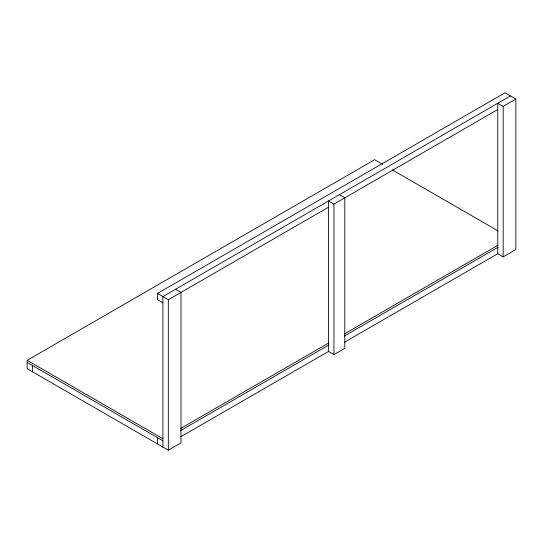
<?xml version="1.0" encoding="UTF-8"?>
<svg xmlns="http://www.w3.org/2000/svg" width="543" height="543" viewBox="0 0 543 543"><rect width="100%" height="100%" fill="white"/><g stroke="black" fill="none" stroke-linecap="round" stroke-linejoin="round"><path stroke-width="0.81" d="M175.572 289.263L181.002 292.399L181.002 442.878L168.33 450.195L27.15 368.683L27.15 360.328L374.67 159.69L382.74 164.346M162.9 302.851L157.47 299.716L157.47 293.444L504.99 92.805L515.85 99.077L515.85 249.556L503.178 256.873L497.748 253.737L344.506 342.212M510.42 95.941L162.9 296.58L162.9 447.059M157.47 293.444L168.33 299.716L328.515 207.229M180.69 436.789L328.515 351.443L328.515 200.964L333.945 204.1L497.748 109.523M497.748 253.737L497.748 103.258L503.178 106.387L515.85 99.077M180.534 428.522L328.943 342.837M344.377 333.925L497.931 245.273M180.534 430.613L328.943 344.927M344.377 336.015L497.931 247.364M328.515 351.443L333.945 354.579L344.805 348.307L344.805 197.828L339.375 194.693M392.284 169.857L497.945 230.856M27.15 360.328L162.9 438.703M27.15 362.419L162.9 440.787M503.178 106.387L503.178 256.873M333.945 204.1L333.945 354.579M168.33 299.716L168.33 450.195M157.47 437.658L157.47 443.923M32.58 365.548L32.58 371.819"/></g></svg>
